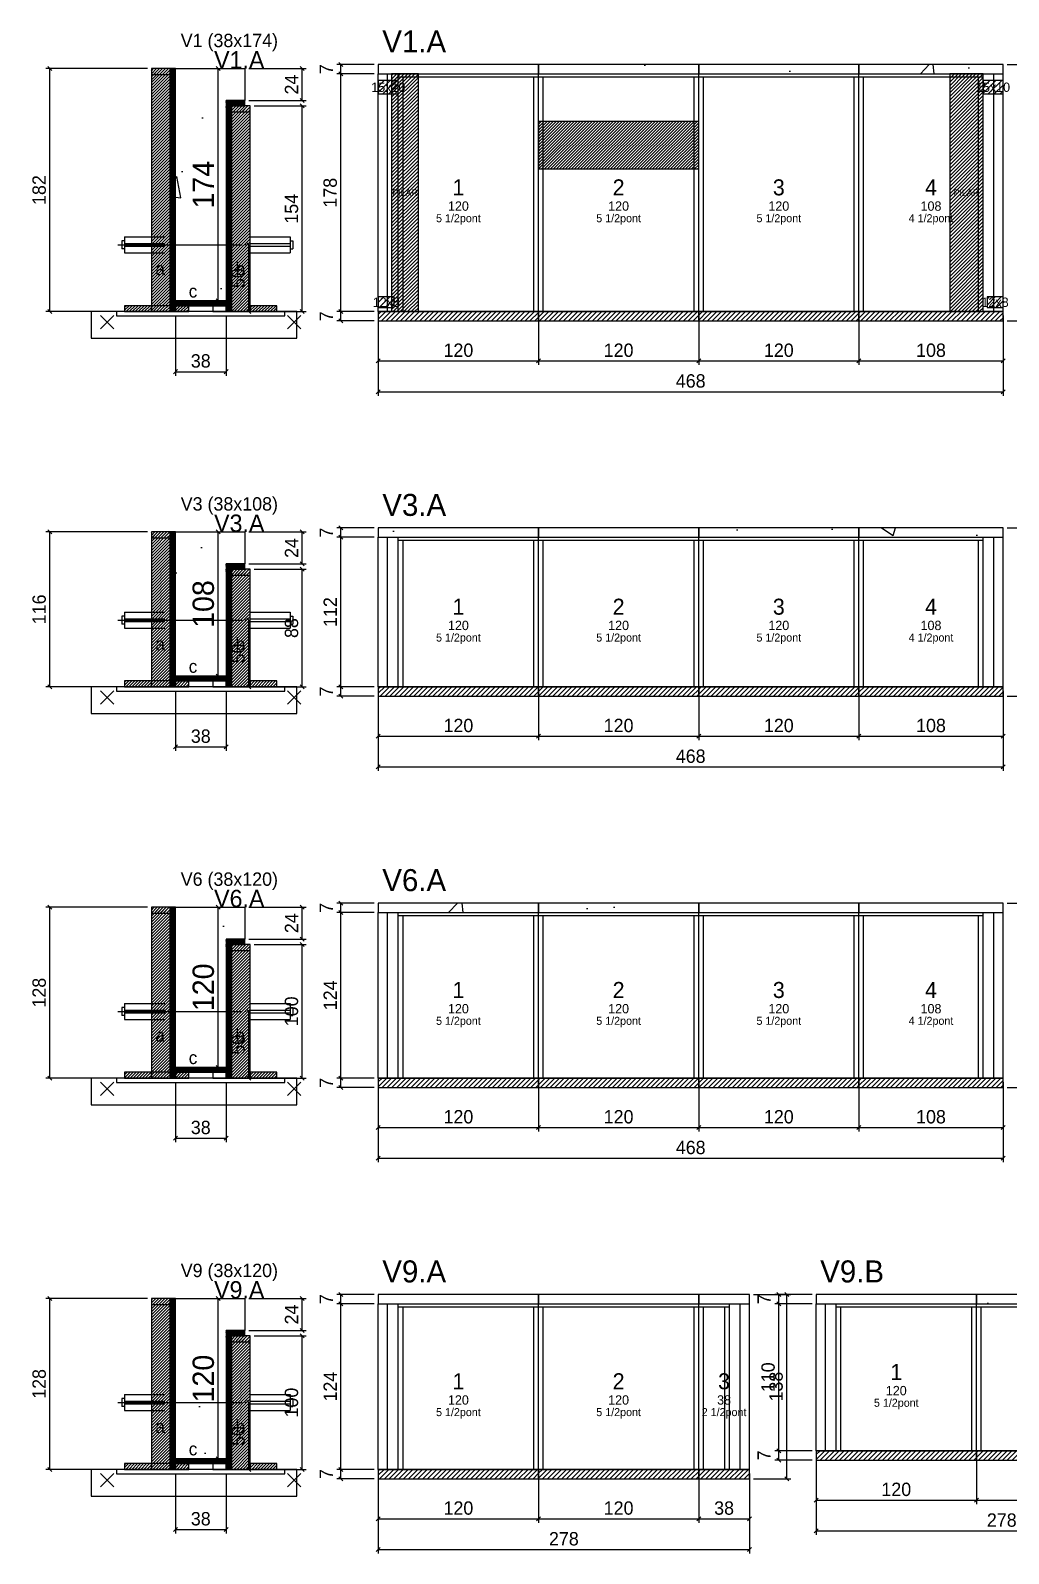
# Model space of a CAD drawing. Extents: x -69 to 3070, y -7974 to 1250.
# Drawn here: x -69 to 664, y -7974 to -6834 of the extents above; entities that cross this region are included whole.
import ezdxf
from ezdxf.enums import TextEntityAlignment as Align

# ---------------------------------------------------------------- set-up
doc = ezdxf.new("R2010")
doc.units = 0
for name, color, linetype in [('5', 5, 'Continuous'), ('barrote', 126, 'Continuous'), ('CONCRETO', 251, 'Continuous'), ('COTA', 241, 'Continuous'), ('Cota Seção (2x)', 241, 'Continuous'), ('detalhes', 7, 'Continuous'), ('Hachura', 251, 'Continuous'), ('Madeira', 126, 'Continuous'), ('NOMENCLATURA', 7, 'Continuous'), ('Painéis', 200, 'Continuous'), ('presilha', 224, 'Continuous'), ('SARR_2.2x7', 40, 'Continuous'), ('SARR_3.5x7', 81, 'Continuous'), ('SCO-___-LAJ', 224, 'Continuous'), ('TENSOR', 224, 'Continuous'), ('texto', 7, 'Continuous'), ('Texto Seção', 7, 'Continuous')]:
    doc.layers.add(name, color=color, linetype=linetype)
doc.dimstyles.new('PAINEL', dxfattribs={"dimtxt": 10, "dimasz": 3, "dimexe": 3, "dimexo": 3, "dimgap": 3, "dimtad": 1, "dimblk": 'OBLIQUE', "dimblk1": 'OBLIQUE', "dimcen": 2.5, "dimclrd": 4, "dimclre": 4, "dimclrt": 240, "dimazin": 3, "dimtfac": 1, "dimtmove": 0, "dimatfit": 3})
doc.dimstyles.new('SECAO2X', dxfattribs={"dimtxt": 16, "dimasz": 3, "dimexe": 3, "dimexo": 3, "dimgap": 3, "dimtad": 1, "dimblk": 'OBLIQUE', "dimblk1": 'OBLIQUE', "dimcen": 2.5, "dimclrd": 4, "dimclre": 4, "dimclrt": 240, "dimazin": 3, "dimtfac": 1, "dimtmove": 0, "dimatfit": 3})

# ---------------------------------------------------------------- blocks, each defined once
blk = doc.blocks.new('_OBLIQUE')
at = {"color": 0, "linetype": 'BYBLOCK'}
blk.add_line((-0.5, -0.5), (0.5, 0.5), dxfattribs=at)

msp = doc.modelspace()

# ---------------------------------------------------------------- hatches: boundary and pattern name
at = {"layer": 'Hachura'}
h = msp.add_hatch(dxfattribs=at)
h.set_pattern_fill('ANSI31', scale=0.5)
h.paths.add_polyline_path([(22, -7044), (36, -7044), (36, -6862), (22, -6862)])
h = msp.add_hatch(dxfattribs=at)
h.set_pattern_fill('ANSI31', scale=0.5)
h.paths.add_polyline_path([(22, -6866.4), (36, -6866.4), (36, -6862), (22, -6862)])
h = msp.add_hatch(dxfattribs=at)
h.set_pattern_fill('SOLID')
h.paths.add_polyline_path([(36, -7044), (40, -7044), (40, -6862), (36, -6862)])
h = msp.add_hatch(dxfattribs=at)
h.set_pattern_fill('AR-CONC')
h.paths.add_polyline_path([(40, -7036), (40, -6862), (92, -6862), (92, -6886), (78, -6886), (78, -7036)])
h = msp.add_hatch(dxfattribs=at)
h.set_pattern_fill('AR-CONC', scale=0.8)
h.paths.add_polyline_path([(192, -6866), (312, -6866), (312, -6859), (192, -6859)])
h = msp.add_hatch(dxfattribs=at)
h.set_pattern_fill('AR-CONC', scale=0.8)
h.paths.add_polyline_path([(312, -6866), (432, -6866), (432, -6859), (312, -6859)])
h = msp.add_hatch(dxfattribs=at)
h.set_pattern_fill('AR-CONC', scale=0.8)
h.paths.add_polyline_path([(432, -6866), (552, -6866), (552, -6859), (432, -6859)])
h = msp.add_hatch(dxfattribs=at)
h.set_pattern_fill('AR-CONC', scale=0.8)
h.paths.add_polyline_path([(552, -6866), (660, -6866), (660, -6859), (552, -6859)])
h = msp.add_hatch(dxfattribs=at)
h.set_pattern_fill('ANSI31')
h.paths.add_polyline_path([(192, -6881), (207, -6881), (207, -6871), (192, -6871)])
h = msp.add_hatch(dxfattribs=at)
h.set_pattern_fill('ANSI31', scale=0.6)
h.paths.add_polyline_path([(202, -7044), (222, -7044), (222, -6866), (202, -6866)])
h = msp.add_hatch(dxfattribs=at)
h.set_pattern_fill('ANSI31', scale=0.6)
h.paths.add_polyline_path([(620, -7044), (645, -7044), (645, -6866), (620, -6866)])
h = msp.add_hatch(dxfattribs=at)
h.set_pattern_fill('ANSI31')
h.paths.add_polyline_path([(645, -6881), (660, -6881), (660, -6871), (645, -6871)])
h = msp.add_hatch(dxfattribs=at)
h.set_pattern_fill('SOLID')
h.paths.add_polyline_path([(78, -6890), (92, -6890), (92, -6886), (78, -6886)])
h = msp.add_hatch(dxfattribs=at)
h.set_pattern_fill('SOLID')
h.paths.add_polyline_path([(78, -7044), (82, -7044), (82, -6890), (78, -6890)])
h = msp.add_hatch(dxfattribs=at)
h.set_pattern_fill('ANSI31', scale=0.5)
h.paths.add_polyline_path([(82, -7044), (96, -7044), (96, -6890), (82, -6890)])
h = msp.add_hatch(dxfattribs=at)
h.set_pattern_fill('ANSI31', scale=0.5)
h.paths.add_polyline_path([(82, -6894.4), (96, -6894.4), (96, -6890), (82, -6890)])
h = msp.add_hatch(dxfattribs=at)
h.set_pattern_fill('ANSI31', scale=0.5)
h.paths.add_polyline_path([(312, -6937.2), (432, -6937.2), (432, -6901.6), (312, -6901.6)])
h = msp.add_hatch(dxfattribs=at)
h.set_pattern_fill('SOLID')
h.paths.add_polyline_path([(40, -7039.6), (78, -7039.6), (78, -7036), (40, -7036)])
h = msp.add_hatch(dxfattribs=at)
h.set_pattern_fill('ANSI31')
h.paths.add_polyline_path([(192, -7041), (204, -7041), (204, -7033), (192, -7033)])
h = msp.add_hatch(dxfattribs=at)
h.set_pattern_fill('ANSI31')
h.paths.add_polyline_path([(648, -7041), (660, -7041), (660, -7033), (648, -7033)])
h = msp.add_hatch(dxfattribs=at)
h.set_pattern_fill('ANSI31', scale=0.5)
h.paths.add_polyline_path([(2, -7044), (22, -7044), (22, -7039.6), (2, -7039.6)])
h = msp.add_hatch(dxfattribs=at)
h.set_pattern_fill('ANSI31', scale=0.5)
h.paths.add_polyline_path([(40, -7044), (50, -7044), (50, -7039.6), (40, -7039.6)])
h = msp.add_hatch(dxfattribs=at)
h.set_pattern_fill('ANSI31', scale=0.5)
h.paths.add_polyline_path([(96, -7044), (116, -7044), (116, -7039.6), (96, -7039.6)])
h = msp.add_hatch(dxfattribs=at)
h.set_pattern_fill('ANSI31', scale=0.8)
h.paths.add_polyline_path([(192, -7051), (312, -7051), (312, -7044), (192, -7044)])
h = msp.add_hatch(dxfattribs=at)
h.set_pattern_fill('ANSI31', scale=0.8)
h.paths.add_polyline_path([(312, -7051), (432, -7051), (432, -7044), (312, -7044)])
h = msp.add_hatch(dxfattribs=at)
h.set_pattern_fill('ANSI31', scale=0.8)
h.paths.add_polyline_path([(432, -7051), (552, -7051), (552, -7044), (432, -7044)])
h = msp.add_hatch(dxfattribs=at)
h.set_pattern_fill('ANSI31', scale=0.8)
h.paths.add_polyline_path([(552, -7051), (660, -7051), (660, -7044), (552, -7044)])
h = msp.add_hatch(dxfattribs=at)
h.set_pattern_fill('AR-CONC', scale=0.8)
h.paths.add_polyline_path([(192, -7213), (312, -7213), (312, -7206), (192, -7206)])
h = msp.add_hatch(dxfattribs=at)
h.set_pattern_fill('AR-CONC', scale=0.8)
h.paths.add_polyline_path([(312, -7213), (432, -7213), (432, -7206), (312, -7206)])
h = msp.add_hatch(dxfattribs=at)
h.set_pattern_fill('AR-CONC', scale=0.8)
h.paths.add_polyline_path([(432, -7213), (552, -7213), (552, -7206), (432, -7206)])
h = msp.add_hatch(dxfattribs=at)
h.set_pattern_fill('AR-CONC', scale=0.8)
h.paths.add_polyline_path([(552, -7213), (660, -7213), (660, -7206), (552, -7206)])
h = msp.add_hatch(dxfattribs=at)
h.set_pattern_fill('ANSI31', scale=0.5)
h.paths.add_polyline_path([(22, -7325), (36, -7325), (36, -7209), (22, -7209)])
h = msp.add_hatch(dxfattribs=at)
h.set_pattern_fill('ANSI31', scale=0.5)
h.paths.add_polyline_path([(22, -7213.4), (36, -7213.4), (36, -7209), (22, -7209)])
h = msp.add_hatch(dxfattribs=at)
h.set_pattern_fill('SOLID')
h.paths.add_polyline_path([(36, -7325), (40, -7325), (40, -7209), (36, -7209)])
h = msp.add_hatch(dxfattribs=at)
h.set_pattern_fill('AR-CONC')
h.paths.add_polyline_path([(40, -7317), (40, -7209), (92, -7209), (92, -7233), (78, -7233), (78, -7317)])
h = msp.add_hatch(dxfattribs=at)
h.set_pattern_fill('SOLID')
h.paths.add_polyline_path([(78, -7237), (92, -7237), (92, -7233), (78, -7233)])
h = msp.add_hatch(dxfattribs=at)
h.set_pattern_fill('SOLID')
h.paths.add_polyline_path([(78, -7325), (82, -7325), (82, -7237), (78, -7237)])
h = msp.add_hatch(dxfattribs=at)
h.set_pattern_fill('ANSI31', scale=0.5)
h.paths.add_polyline_path([(82, -7325), (96, -7325), (96, -7237), (82, -7237)])
h = msp.add_hatch(dxfattribs=at)
h.set_pattern_fill('ANSI31', scale=0.5)
h.paths.add_polyline_path([(82, -7241.4), (96, -7241.4), (96, -7237), (82, -7237)])
h = msp.add_hatch(dxfattribs=at)
h.set_pattern_fill('ANSI31', scale=0.5)
h.paths.add_polyline_path([(2, -7325), (22, -7325), (22, -7320.6), (2, -7320.6)])
h = msp.add_hatch(dxfattribs=at)
h.set_pattern_fill('SOLID')
h.paths.add_polyline_path([(40, -7320.6), (78, -7320.6), (78, -7317), (40, -7317)])
h = msp.add_hatch(dxfattribs=at)
h.set_pattern_fill('ANSI31', scale=0.5)
h.paths.add_polyline_path([(40, -7325), (50, -7325), (50, -7320.6), (40, -7320.6)])
h = msp.add_hatch(dxfattribs=at)
h.set_pattern_fill('ANSI31', scale=0.5)
h.paths.add_polyline_path([(96, -7325), (116, -7325), (116, -7320.6), (96, -7320.6)])
h = msp.add_hatch(dxfattribs=at)
h.set_pattern_fill('ANSI31', scale=0.8)
h.paths.add_polyline_path([(192, -7332), (312, -7332), (312, -7325), (192, -7325)])
h = msp.add_hatch(dxfattribs=at)
h.set_pattern_fill('ANSI31', scale=0.8)
h.paths.add_polyline_path([(312, -7332), (432, -7332), (432, -7325), (312, -7325)])
h = msp.add_hatch(dxfattribs=at)
h.set_pattern_fill('ANSI31', scale=0.8)
h.paths.add_polyline_path([(432, -7332), (552, -7332), (552, -7325), (432, -7325)])
h = msp.add_hatch(dxfattribs=at)
h.set_pattern_fill('ANSI31', scale=0.8)
h.paths.add_polyline_path([(552, -7332), (660, -7332), (660, -7325), (552, -7325)])
h = msp.add_hatch(dxfattribs=at)
h.set_pattern_fill('ANSI31', scale=0.5)
h.paths.add_polyline_path([(22, -7618), (36, -7618), (36, -7490), (22, -7490)])
h = msp.add_hatch(dxfattribs=at)
h.set_pattern_fill('ANSI31', scale=0.5)
h.paths.add_polyline_path([(22, -7494.4), (36, -7494.4), (36, -7490), (22, -7490)])
h = msp.add_hatch(dxfattribs=at)
h.set_pattern_fill('SOLID')
h.paths.add_polyline_path([(36, -7618), (40, -7618), (40, -7490), (36, -7490)])
h = msp.add_hatch(dxfattribs=at)
h.set_pattern_fill('AR-CONC')
h.paths.add_polyline_path([(40, -7610), (40, -7490), (92, -7490), (92, -7514), (78, -7514), (78, -7610)])
h = msp.add_hatch(dxfattribs=at)
h.set_pattern_fill('AR-CONC', scale=0.8)
h.paths.add_polyline_path([(192, -7494), (312, -7494), (312, -7487), (192, -7487)])
h = msp.add_hatch(dxfattribs=at)
h.set_pattern_fill('AR-CONC', scale=0.8)
h.paths.add_polyline_path([(312, -7494), (432, -7494), (432, -7487), (312, -7487)])
h = msp.add_hatch(dxfattribs=at)
h.set_pattern_fill('AR-CONC', scale=0.8)
h.paths.add_polyline_path([(432, -7494), (552, -7494), (552, -7487), (432, -7487)])
h = msp.add_hatch(dxfattribs=at)
h.set_pattern_fill('AR-CONC', scale=0.8)
h.paths.add_polyline_path([(552, -7494), (660, -7494), (660, -7487), (552, -7487)])
h = msp.add_hatch(dxfattribs=at)
h.set_pattern_fill('SOLID')
h.paths.add_polyline_path([(78, -7518), (92, -7518), (92, -7514), (78, -7514)])
h = msp.add_hatch(dxfattribs=at)
h.set_pattern_fill('SOLID')
h.paths.add_polyline_path([(78, -7618), (82, -7618), (82, -7518), (78, -7518)])
h = msp.add_hatch(dxfattribs=at)
h.set_pattern_fill('ANSI31', scale=0.5)
h.paths.add_polyline_path([(82, -7618), (96, -7618), (96, -7518), (82, -7518)])
h = msp.add_hatch(dxfattribs=at)
h.set_pattern_fill('ANSI31', scale=0.5)
h.paths.add_polyline_path([(82, -7522.4), (96, -7522.4), (96, -7518), (82, -7518)])
h = msp.add_hatch(dxfattribs=at)
h.set_pattern_fill('ANSI31', scale=0.5)
h.paths.add_polyline_path([(2, -7618), (22, -7618), (22, -7613.6), (2, -7613.6)])
h = msp.add_hatch(dxfattribs=at)
h.set_pattern_fill('SOLID')
h.paths.add_polyline_path([(40, -7613.6), (78, -7613.6), (78, -7610), (40, -7610)])
h = msp.add_hatch(dxfattribs=at)
h.set_pattern_fill('ANSI31', scale=0.5)
h.paths.add_polyline_path([(40, -7618), (50, -7618), (50, -7613.6), (40, -7613.6)])
h = msp.add_hatch(dxfattribs=at)
h.set_pattern_fill('ANSI31', scale=0.5)
h.paths.add_polyline_path([(96, -7618), (116, -7618), (116, -7613.6), (96, -7613.6)])
h = msp.add_hatch(dxfattribs=at)
h.set_pattern_fill('ANSI31', scale=0.8)
h.paths.add_polyline_path([(192, -7625), (312, -7625), (312, -7618), (192, -7618)])
h = msp.add_hatch(dxfattribs=at)
h.set_pattern_fill('ANSI31', scale=0.8)
h.paths.add_polyline_path([(312, -7625), (432, -7625), (432, -7618), (312, -7618)])
h = msp.add_hatch(dxfattribs=at)
h.set_pattern_fill('ANSI31', scale=0.8)
h.paths.add_polyline_path([(432, -7625), (552, -7625), (552, -7618), (432, -7618)])
h = msp.add_hatch(dxfattribs=at)
h.set_pattern_fill('ANSI31', scale=0.8)
h.paths.add_polyline_path([(552, -7625), (660, -7625), (660, -7618), (552, -7618)])
h = msp.add_hatch(dxfattribs=at)
h.set_pattern_fill('ANSI31', scale=0.5)
h.paths.add_polyline_path([(22, -7911), (36, -7911), (36, -7783), (22, -7783)])
h = msp.add_hatch(dxfattribs=at)
h.set_pattern_fill('ANSI31', scale=0.5)
h.paths.add_polyline_path([(22, -7787.4), (36, -7787.4), (36, -7783), (22, -7783)])
h = msp.add_hatch(dxfattribs=at)
h.set_pattern_fill('SOLID')
h.paths.add_polyline_path([(36, -7911), (40, -7911), (40, -7783), (36, -7783)])
h = msp.add_hatch(dxfattribs=at)
h.set_pattern_fill('AR-CONC')
h.paths.add_polyline_path([(40, -7903), (40, -7783), (92, -7783), (92, -7807), (78, -7807), (78, -7903)])
h = msp.add_hatch(dxfattribs=at)
h.set_pattern_fill('AR-CONC', scale=0.8)
h.paths.add_polyline_path([(192, -7787), (312, -7787), (312, -7780), (192, -7780)])
h = msp.add_hatch(dxfattribs=at)
h.set_pattern_fill('AR-CONC', scale=0.8)
h.paths.add_polyline_path([(312, -7787), (432, -7787), (432, -7780), (312, -7780)])
h = msp.add_hatch(dxfattribs=at)
h.set_pattern_fill('AR-CONC', scale=0.8)
h.paths.add_polyline_path([(432, -7787), (470, -7787), (470, -7780), (432, -7780)])
h = msp.add_hatch(dxfattribs=at)
h.set_pattern_fill('AR-CONC', scale=0.8)
h.paths.add_polyline_path([(520, -7787), (640, -7787), (640, -7780), (520, -7780)])
h = msp.add_hatch(dxfattribs=at)
h.set_pattern_fill('AR-CONC', scale=0.8)
h.paths.add_polyline_path([(640, -7787), (760, -7787), (760, -7780), (640, -7780)])
h = msp.add_hatch(dxfattribs=at)
h.set_pattern_fill('SOLID')
h.paths.add_polyline_path([(78, -7811), (92, -7811), (92, -7807), (78, -7807)])
h = msp.add_hatch(dxfattribs=at)
h.set_pattern_fill('SOLID')
h.paths.add_polyline_path([(78, -7911), (82, -7911), (82, -7811), (78, -7811)])
h = msp.add_hatch(dxfattribs=at)
h.set_pattern_fill('ANSI31', scale=0.5)
h.paths.add_polyline_path([(82, -7911), (96, -7911), (96, -7811), (82, -7811)])
h = msp.add_hatch(dxfattribs=at)
h.set_pattern_fill('ANSI31', scale=0.5)
h.paths.add_polyline_path([(82, -7815.4), (96, -7815.4), (96, -7811), (82, -7811)])
h = msp.add_hatch(dxfattribs=at)
h.set_pattern_fill('SOLID')
h.paths.add_polyline_path([(40, -7906.6), (78, -7906.6), (78, -7903), (40, -7903)])
h = msp.add_hatch(dxfattribs=at)
h.set_pattern_fill('ANSI31', scale=0.8)
h.paths.add_polyline_path([(520, -7904), (640, -7904), (640, -7897), (520, -7897)])
h = msp.add_hatch(dxfattribs=at)
h.set_pattern_fill('ANSI31', scale=0.8)
h.paths.add_polyline_path([(640, -7904), (760, -7904), (760, -7897), (640, -7897)])
h = msp.add_hatch(dxfattribs=at)
h.set_pattern_fill('ANSI31', scale=0.5)
h.paths.add_polyline_path([(2, -7911), (22, -7911), (22, -7906.6), (2, -7906.6)])
h = msp.add_hatch(dxfattribs=at)
h.set_pattern_fill('ANSI31', scale=0.5)
h.paths.add_polyline_path([(40, -7911), (50, -7911), (50, -7906.6), (40, -7906.6)])
h = msp.add_hatch(dxfattribs=at)
h.set_pattern_fill('ANSI31', scale=0.5)
h.paths.add_polyline_path([(96, -7911), (116, -7911), (116, -7906.6), (96, -7906.6)])
h = msp.add_hatch(dxfattribs=at)
h.set_pattern_fill('ANSI31', scale=0.8)
h.paths.add_polyline_path([(192, -7918), (312, -7918), (312, -7911), (192, -7911)])
h = msp.add_hatch(dxfattribs=at)
h.set_pattern_fill('ANSI31', scale=0.8)
h.paths.add_polyline_path([(312, -7918), (432, -7918), (432, -7911), (312, -7911)])
h = msp.add_hatch(dxfattribs=at)
h.set_pattern_fill('ANSI31', scale=0.8)
h.paths.add_polyline_path([(432, -7918), (470, -7918), (470, -7911), (432, -7911)])

# ---------------------------------------------------------------- linework, layer by layer
for p, q in [((0, -6991), (0, -6997)), ((2, -6991), (0, -6991)), ((2, -6988), (32, -6988)), ((2, -6988), (2, -7000)), ((96, -6988), (126, -6988)), ((126, -6988), (126, -7000)), ((126, -6991), (128, -6991)), ((128, -6991), (128, -6997)), ((2, -6997), (0, -6997)), ((2, -6993), (32, -6993)), ((2, -6995), (32, -6995)), ((2, -7000), (32, -7000)), ((96, -6993), (126, -6993)), ((96, -6995), (126, -6995)), ((96, -7000), (126, -7000)), ((126, -6997), (128, -6997)), ((0, -7272), (0, -7278)), ((2, -7272), (0, -7272)), ((2, -7269), (32, -7269)), ((2, -7269), (2, -7281)), ((2, -7274), (32, -7274)), ((2, -7276), (32, -7276)), ((96, -7269), (126, -7269)), ((96, -7274), (126, -7274)), ((96, -7276), (126, -7276)), ((126, -7269), (126, -7281)), ((126, -7272), (128, -7272)), ((128, -7272), (128, -7278)), ((2, -7278), (0, -7278)), ((2, -7281), (32, -7281)), ((96, -7281), (126, -7281)), ((126, -7278), (128, -7278)), ((0, -7565), (0, -7571)), ((2, -7565), (0, -7565)), ((2, -7571), (0, -7571)), ((2, -7562), (32, -7562)), ((2, -7562), (2, -7574)), ((2, -7567), (32, -7567)), ((2, -7569), (32, -7569)), ((96, -7562), (126, -7562)), ((96, -7567), (126, -7567)), ((96, -7569), (126, -7569)), ((126, -7562), (126, -7574)), ((126, -7565), (128, -7565)), ((126, -7571), (128, -7571)), ((128, -7565), (128, -7571)), ((2, -7574), (32, -7574)), ((96, -7574), (126, -7574)), ((0, -7858), (0, -7864)), ((2, -7858), (0, -7858)), ((2, -7855), (32, -7855)), ((2, -7855), (2, -7867)), ((96, -7855), (126, -7855)), ((126, -7855), (126, -7867)), ((126, -7858), (128, -7858)), ((128, -7858), (128, -7864)), ((2, -7864), (0, -7864)), ((2, -7860), (32, -7860)), ((2, -7862), (32, -7862)), ((2, -7867), (32, -7867)), ((96, -7860), (126, -7860)), ((96, -7862), (126, -7862)), ((96, -7867), (126, -7867)), ((126, -7864), (128, -7864))]:
    msp.add_line(p, q)
at = {"layer": 'barrote'}
for points in [[(-23, -7064), (131, -7064), (131, -7044), (-23, -7044)], [(-23, -7345), (131, -7345), (131, -7325), (-23, -7325)], [(-23, -7638), (131, -7638), (131, -7618), (-23, -7618)], [(-23, -7931), (131, -7931), (131, -7911), (-23, -7911)]]:
    msp.add_lwpolyline(points, close=True, dxfattribs=at)
at = {"layer": 'CONCRETO'}
for points in [[(40, -7036), (40, -6862), (92, -6862), (92, -6886), (78, -6886), (78, -7036)], [(40, -7317), (40, -7209), (92, -7209), (92, -7233), (78, -7233), (78, -7317)], [(40, -7610), (40, -7490), (92, -7490), (92, -7514), (78, -7514), (78, -7610)], [(40, -7903), (40, -7783), (92, -7783), (92, -7807), (78, -7807), (78, -7903)]]:
    msp.add_lwpolyline(points, close=True, dxfattribs=at)
at = {"layer": 'Madeira'}
for points in [[(22, -7044), (36, -7044), (36, -6862), (22, -6862)], [(22, -6866.4), (36, -6866.4), (36, -6862), (22, -6862)], [(82, -7044), (96, -7044), (96, -6890), (82, -6890)], [(82, -6894.4), (96, -6894.4), (96, -6890), (82, -6890)], [(2, -7044), (22, -7044), (22, -7039.6), (2, -7039.6)], [(22, -7044), (36, -7044), (36, -7039.6), (22, -7039.6)], [(40, -7044), (50, -7044), (50, -7039.6), (40, -7039.6)], [(68, -7044), (78, -7044), (78, -7039.6), (68, -7039.6)], [(96, -7044), (116, -7044), (116, -7039.6), (96, -7039.6)], [(22, -7325), (36, -7325), (36, -7209), (22, -7209)], [(22, -7213.4), (36, -7213.4), (36, -7209), (22, -7209)], [(82, -7325), (96, -7325), (96, -7237), (82, -7237)], [(82, -7241.4), (96, -7241.4), (96, -7237), (82, -7237)], [(2, -7325), (22, -7325), (22, -7320.6), (2, -7320.6)], [(22, -7325), (36, -7325), (36, -7320.6), (22, -7320.6)], [(40, -7325), (50, -7325), (50, -7320.6), (40, -7320.6)], [(68, -7325), (78, -7325), (78, -7320.6), (68, -7320.6)], [(96, -7325), (116, -7325), (116, -7320.6), (96, -7320.6)], [(22, -7618), (36, -7618), (36, -7490), (22, -7490)], [(22, -7494.4), (36, -7494.4), (36, -7490), (22, -7490)], [(82, -7618), (96, -7618), (96, -7518), (82, -7518)], [(82, -7522.4), (96, -7522.4), (96, -7518), (82, -7518)], [(2, -7618), (22, -7618), (22, -7613.6), (2, -7613.6)], [(22, -7618), (36, -7618), (36, -7613.6), (22, -7613.6)], [(40, -7618), (50, -7618), (50, -7613.6), (40, -7613.6)], [(68, -7618), (78, -7618), (78, -7613.6), (68, -7613.6)], [(96, -7618), (116, -7618), (116, -7613.6), (96, -7613.6)], [(22, -7911), (36, -7911), (36, -7783), (22, -7783)], [(22, -7787.4), (36, -7787.4), (36, -7783), (22, -7783)], [(82, -7911), (96, -7911), (96, -7811), (82, -7811)], [(82, -7815.4), (96, -7815.4), (96, -7811), (82, -7811)], [(2, -7911), (22, -7911), (22, -7906.6), (2, -7906.6)], [(22, -7911), (36, -7911), (36, -7906.6), (22, -7906.6)], [(40, -7911), (50, -7911), (50, -7906.6), (40, -7906.6)], [(68, -7911), (78, -7911), (78, -7906.6), (68, -7906.6)], [(96, -7911), (116, -7911), (116, -7906.6), (96, -7906.6)]]:
    msp.add_lwpolyline(points, close=True, dxfattribs=at)
at = {"layer": 'Painéis'}
for p, q in [((192, -6866), (312, -6866)), ((192, -7044), (192, -6866)), ((312, -7044), (312, -6866)), ((312, -7044), (312, -6866)), ((312, -6866), (432, -6866)), ((312, -7044), (312, -6866)), ((432, -7044), (432, -6866)), ((432, -7044), (432, -6866)), ((432, -6866), (552, -6866)), ((432, -7044), (432, -6866)), ((552, -7044), (552, -6866)), ((552, -7044), (552, -6866)), ((552, -6866), (660, -6866)), ((552, -7044), (552, -6866)), ((660, -7044), (660, -6866)), ((192, -7044), (312, -7044)), ((312, -7044), (432, -7044)), ((432, -7044), (552, -7044)), ((552, -7044), (660, -7044)), ((192, -7213), (312, -7213)), ((192, -7325), (192, -7213)), ((312, -7325), (312, -7213)), ((312, -7325), (312, -7213)), ((312, -7213), (432, -7213)), ((312, -7325), (312, -7213)), ((432, -7325), (432, -7213)), ((432, -7325), (432, -7213)), ((432, -7213), (552, -7213)), ((432, -7325), (432, -7213)), ((552, -7325), (552, -7213)), ((552, -7325), (552, -7213)), ((552, -7213), (660, -7213)), ((552, -7325), (552, -7213)), ((660, -7325), (660, -7213)), ((192, -7325), (312, -7325)), ((312, -7325), (432, -7325)), ((432, -7325), (552, -7325)), ((552, -7325), (660, -7325)), ((192, -7494), (312, -7494)), ((192, -7618), (192, -7494)), ((312, -7618), (312, -7494)), ((312, -7618), (312, -7494)), ((312, -7494), (432, -7494)), ((312, -7618), (312, -7494)), ((432, -7618), (432, -7494)), ((432, -7618), (432, -7494)), ((432, -7494), (552, -7494)), ((432, -7618), (432, -7494)), ((552, -7618), (552, -7494)), ((552, -7618), (552, -7494)), ((552, -7494), (660, -7494)), ((552, -7618), (552, -7494)), ((660, -7618), (660, -7494)), ((192, -7618), (312, -7618)), ((312, -7618), (432, -7618)), ((432, -7618), (552, -7618)), ((552, -7618), (660, -7618)), ((192, -7787), (312, -7787)), ((192, -7911), (192, -7787)), ((312, -7911), (312, -7787)), ((312, -7911), (312, -7787)), ((312, -7787), (432, -7787)), ((312, -7911), (312, -7787)), ((432, -7911), (432, -7787)), ((432, -7911), (432, -7787)), ((432, -7787), (470, -7787)), ((432, -7911), (432, -7787)), ((470, -7911), (470, -7787)), ((520, -7787), (640, -7787)), ((520, -7897), (520, -7787)), ((640, -7897), (640, -7787)), ((640, -7897), (640, -7787)), ((640, -7787), (760, -7787)), ((640, -7897), (640, -7787)), ((520, -7897), (640, -7897)), ((640, -7897), (760, -7897)), ((192, -7911), (312, -7911)), ((312, -7911), (432, -7911)), ((432, -7911), (470, -7911))]:
    msp.add_line(p, q, dxfattribs=at)
for points in [[(36, -7044), (40, -7044), (40, -6862), (36, -6862)], [(192, -6881), (207, -6881), (207, -6871), (192, -6871)], [(202, -7044), (222, -7044), (222, -6866), (202, -6866)], [(620, -7044), (645, -7044), (645, -6866), (620, -6866)], [(645, -6881), (660, -6881), (660, -6871), (645, -6871)], [(78, -6890), (92, -6890), (92, -6886), (78, -6886)], [(78, -7044), (82, -7044), (82, -6890), (78, -6890)], [(40, -7039.6), (78, -7039.6), (78, -7036), (40, -7036)], [(192, -7041), (204, -7041), (204, -7033), (192, -7033)], [(648, -7041), (660, -7041), (660, -7033), (648, -7033)], [(36, -7325), (40, -7325), (40, -7209), (36, -7209)], [(78, -7237), (92, -7237), (92, -7233), (78, -7233)], [(78, -7325), (82, -7325), (82, -7237), (78, -7237)], [(40, -7320.6), (78, -7320.6), (78, -7317), (40, -7317)], [(36, -7618), (40, -7618), (40, -7490), (36, -7490)], [(78, -7518), (92, -7518), (92, -7514), (78, -7514)], [(78, -7618), (82, -7618), (82, -7518), (78, -7518)], [(40, -7613.6), (78, -7613.6), (78, -7610), (40, -7610)], [(36, -7911), (40, -7911), (40, -7783), (36, -7783)], [(78, -7811), (92, -7811), (92, -7807), (78, -7807)], [(78, -7911), (82, -7911), (82, -7811), (78, -7811)], [(40, -7906.6), (78, -7906.6), (78, -7903), (40, -7903)]]:
    msp.add_lwpolyline(points, close=True, dxfattribs=at)
at = {"layer": 'Painéis', "color": 8}
for points in [[(192, -6866), (312, -6866), (312, -6859), (192, -6859)], [(312, -6866), (432, -6866), (432, -6859), (312, -6859)], [(432, -6866), (552, -6866), (552, -6859), (432, -6859)], [(552, -6866), (660, -6866), (660, -6859), (552, -6859)], [(312, -6937.2), (432, -6937.2), (432, -6901.6), (312, -6901.6)], [(192, -7051), (312, -7051), (312, -7044), (192, -7044)], [(312, -7051), (432, -7051), (432, -7044), (312, -7044)], [(432, -7051), (552, -7051), (552, -7044), (432, -7044)], [(552, -7051), (660, -7051), (660, -7044), (552, -7044)], [(192, -7213), (312, -7213), (312, -7206), (192, -7206)], [(312, -7213), (432, -7213), (432, -7206), (312, -7206)], [(432, -7213), (552, -7213), (552, -7206), (432, -7206)], [(552, -7213), (660, -7213), (660, -7206), (552, -7206)], [(192, -7332), (312, -7332), (312, -7325), (192, -7325)], [(312, -7332), (432, -7332), (432, -7325), (312, -7325)], [(432, -7332), (552, -7332), (552, -7325), (432, -7325)], [(552, -7332), (660, -7332), (660, -7325), (552, -7325)], [(192, -7494), (312, -7494), (312, -7487), (192, -7487)], [(312, -7494), (432, -7494), (432, -7487), (312, -7487)], [(432, -7494), (552, -7494), (552, -7487), (432, -7487)], [(552, -7494), (660, -7494), (660, -7487), (552, -7487)], [(192, -7625), (312, -7625), (312, -7618), (192, -7618)], [(312, -7625), (432, -7625), (432, -7618), (312, -7618)], [(432, -7625), (552, -7625), (552, -7618), (432, -7618)], [(552, -7625), (660, -7625), (660, -7618), (552, -7618)], [(192, -7787), (312, -7787), (312, -7780), (192, -7780)], [(312, -7787), (432, -7787), (432, -7780), (312, -7780)], [(432, -7787), (470, -7787), (470, -7780), (432, -7780)], [(520, -7787), (640, -7787), (640, -7780), (520, -7780)], [(640, -7787), (760, -7787), (760, -7780), (640, -7780)], [(520, -7904), (640, -7904), (640, -7897), (520, -7897)], [(640, -7904), (760, -7904), (760, -7897), (640, -7897)], [(192, -7918), (312, -7918), (312, -7911), (192, -7911)], [(312, -7918), (432, -7918), (432, -7911), (312, -7911)], [(432, -7918), (470, -7918), (470, -7911), (432, -7911)]]:
    msp.add_lwpolyline(points, close=True, dxfattribs=at)
at = {"layer": 'presilha'}
for p, q in [((-16, -7057), (-6, -7047)), ((-16, -7047), (-6, -7057)), ((124, -7057), (134, -7047)), ((124, -7047), (134, -7057)), ((-16, -7338), (-6, -7328)), ((-16, -7328), (-6, -7338)), ((124, -7338), (134, -7328)), ((124, -7328), (134, -7338)), ((-16, -7631), (-6, -7621)), ((-16, -7621), (-6, -7631)), ((124, -7631), (134, -7621)), ((124, -7621), (134, -7631)), ((-16, -7924), (-6, -7914)), ((-16, -7914), (-6, -7924)), ((124, -7924), (134, -7914)), ((124, -7914), (134, -7924))]:
    msp.add_line(p, q, dxfattribs=at)
at = {"layer": 'SARR_2.2x7'}
for p, q in [((199, -7044), (199, -6866)), ((207, -6868.2), (312, -6868.2)), ((312, -6868.2), (432, -6868.2)), ((432, -6868.2), (552, -6868.2)), ((552, -6868.2), (645, -6868.2)), ((653, -7044), (653, -6866)), ((199, -7325), (199, -7213)), ((207, -7215.2), (312, -7215.2)), ((312, -7215.2), (432, -7215.2)), ((432, -7215.2), (552, -7215.2)), ((552, -7215.2), (645, -7215.2)), ((653, -7325), (653, -7213)), ((199, -7618), (199, -7494)), ((207, -7496.2), (312, -7496.2)), ((312, -7496.2), (432, -7496.2)), ((432, -7496.2), (552, -7496.2)), ((552, -7496.2), (645, -7496.2)), ((653, -7618), (653, -7494)), ((199, -7911), (199, -7787)), ((207, -7789.2), (312, -7789.2)), ((312, -7789.2), (432, -7789.2)), ((432, -7789.2), (455, -7789.2)), ((463, -7911), (463, -7787)), ((527, -7897), (527, -7787)), ((535, -7789.2), (640, -7789.2)), ((640, -7789.2), (760, -7789.2))]:
    msp.add_line(p, q, dxfattribs=at)
at = {"layer": 'SARR_3.5x7'}
for p, q in [((207, -7044), (207, -6866)), ((210.5, -7044), (210.5, -6868.2)), ((308.5, -7044), (308.5, -6868.2)), ((312, -7044), (312, -6866)), ((312, -7044), (312, -6866)), ((315.5, -7044), (315.5, -6868.2)), ((428.5, -7044), (428.5, -6868.2)), ((432, -7044), (432, -6866)), ((432, -7044), (432, -6866)), ((435.5, -7044), (435.5, -6868.2)), ((548.5, -7044), (548.5, -6868.2)), ((552, -7044), (552, -6866)), ((552, -7044), (552, -6866)), ((555.5, -7044), (555.5, -6868.2)), ((641.5, -7044), (641.5, -6868.2)), ((645, -7044), (645, -6866)), ((207, -7044), (210.5, -7044)), ((308.5, -7044), (312, -7044)), ((312, -7044), (315.5, -7044)), ((428.5, -7044), (432, -7044)), ((432, -7044), (435.5, -7044)), ((548.5, -7044), (552, -7044)), ((552, -7044), (555.5, -7044)), ((641.5, -7044), (645, -7044)), ((207, -7325), (207, -7213)), ((210.5, -7325), (210.5, -7215.2)), ((308.5, -7325), (308.5, -7215.2)), ((312, -7325), (312, -7213)), ((312, -7325), (312, -7213)), ((315.5, -7325), (315.5, -7215.2)), ((428.5, -7325), (428.5, -7215.2)), ((432, -7325), (432, -7213)), ((432, -7325), (432, -7213)), ((435.5, -7325), (435.5, -7215.2)), ((548.5, -7325), (548.5, -7215.2)), ((552, -7325), (552, -7213)), ((552, -7325), (552, -7213)), ((555.5, -7325), (555.5, -7215.2)), ((641.5, -7325), (641.5, -7215.2)), ((645, -7325), (645, -7213)), ((207, -7325), (210.5, -7325)), ((308.5, -7325), (312, -7325)), ((312, -7325), (315.5, -7325)), ((428.5, -7325), (432, -7325)), ((432, -7325), (435.5, -7325)), ((548.5, -7325), (552, -7325)), ((552, -7325), (555.5, -7325)), ((641.5, -7325), (645, -7325)), ((207, -7618), (207, -7494)), ((210.5, -7618), (210.5, -7496.2)), ((308.5, -7618), (308.5, -7496.2)), ((312, -7618), (312, -7494)), ((312, -7618), (312, -7494)), ((315.5, -7618), (315.5, -7496.2)), ((428.5, -7618), (428.5, -7496.2)), ((432, -7618), (432, -7494)), ((432, -7618), (432, -7494)), ((435.5, -7618), (435.5, -7496.2)), ((548.5, -7618), (548.5, -7496.2)), ((552, -7618), (552, -7494)), ((552, -7618), (552, -7494)), ((555.5, -7618), (555.5, -7496.2)), ((641.5, -7618), (641.5, -7496.2)), ((645, -7618), (645, -7494)), ((207, -7618), (210.5, -7618)), ((308.5, -7618), (312, -7618)), ((312, -7618), (315.5, -7618)), ((428.5, -7618), (432, -7618)), ((432, -7618), (435.5, -7618)), ((548.5, -7618), (552, -7618)), ((552, -7618), (555.5, -7618)), ((641.5, -7618), (645, -7618)), ((207, -7911), (207, -7787)), ((210.5, -7911), (210.5, -7789.2)), ((308.5, -7911), (308.5, -7789.2)), ((312, -7911), (312, -7787)), ((312, -7911), (312, -7787)), ((315.5, -7911), (315.5, -7789.2)), ((428.5, -7911), (428.5, -7789.2)), ((432, -7911), (432, -7787)), ((432, -7911), (432, -7787)), ((435.5, -7911), (435.5, -7789.2)), ((451.5, -7911), (451.5, -7789.2)), ((455, -7911), (455, -7787)), ((535, -7897), (535, -7787)), ((538.5, -7897), (538.5, -7789.2)), ((636.5, -7897), (636.5, -7789.2)), ((640, -7897), (640, -7787)), ((640, -7897), (640, -7787)), ((643.5, -7897), (643.5, -7789.2)), ((535, -7897), (538.5, -7897)), ((636.5, -7897), (640, -7897)), ((640, -7897), (643.5, -7897)), ((207, -7911), (210.5, -7911)), ((308.5, -7911), (312, -7911)), ((312, -7911), (315.5, -7911)), ((428.5, -7911), (432, -7911)), ((432, -7911), (435.5, -7911)), ((451.5, -7911), (455, -7911))]:
    msp.add_line(p, q, dxfattribs=at)
at = {"layer": 'SCO-___-LAJ'}
for points in [[(-4, -7047.2), (122, -7047.2), (122, -7044), (-4, -7044)], [(-4, -7328.2), (122, -7328.2), (122, -7325), (-4, -7325)], [(-4, -7621.2), (122, -7621.2), (122, -7618), (-4, -7618)], [(-4, -7914.2), (122, -7914.2), (122, -7911), (-4, -7911)]]:
    msp.add_lwpolyline(points, close=True, dxfattribs=at)
at = {"layer": 'TENSOR'}
for p, q in [((-3, -6994), (90, -6994)), ((-3, -7275), (90, -7275)), ((-3, -7568), (90, -7568)), ((-3, -7861), (90, -7861))]:
    msp.add_line(p, q, dxfattribs=at)

# ---------------------------------------------------------------- texts
at = {"layer": '5'}
for s, height, p in [('15x10', 7, (199.5, -6876)), ('15x10', 7, (652.5, -6876)), ('1', 12, (252, -6951)), ('2', 12, (372, -6951)), ('3', 12, (492, -6951)), ('4', 12, (606, -6951)), ('PILAR', 5, (212, -6955)), ('PILAR', 5, (632.5, -6955)), ('120', 7, (252, -6965)), ('120', 7, (372, -6965)), ('120', 7, (492, -6965)), ('108', 7, (606, -6965)), ('12x8', 7, (198, -7037)), ('12x8', 7, (654, -7037)), ('1', 12, (252, -7265)), ('2', 12, (372, -7265)), ('3', 12, (492, -7265)), ('4', 12, (606, -7265)), ('120', 7, (252, -7279)), ('120', 7, (372, -7279)), ('120', 7, (492, -7279)), ('108', 7, (606, -7279)), ('1', 12, (252, -7552)), ('2', 12, (372, -7552)), ('3', 12, (492, -7552)), ('4', 12, (606, -7552)), ('120', 7, (252, -7566)), ('120', 7, (372, -7566)), ('120', 7, (492, -7566)), ('108', 7, (606, -7566)), ('1', 12, (580, -7838)), ('1', 12, (252, -7845)), ('2', 12, (372, -7845)), ('3', 12, (451, -7845)), ('120', 7, (252, -7859)), ('120', 7, (372, -7859)), ('38', 7, (451, -7859)), ('120', 7, (580, -7852))]:
    msp.add_text(s, height=height, dxfattribs=at).set_placement(p, align=Align.MIDDLE_CENTER)
at = {"layer": 'detalhes'}
for s, p in [('a', (25, -7016.7)), ('b', (85, -7016.7)), ('c', (50, -7033.5)), ('b', (85, -7297.7)), ('a', (25, -7297.7)), ('c', (50, -7314.5)), ('a', (25, -7590.7)), ('b', (85, -7590.7)), ('c', (50, -7607.5)), ('a', (25, -7883.7)), ('b', (85, -7883.7)), ('c', (50, -7900.5))]:
    msp.add_text(s, height=9.6, dxfattribs=at).set_placement(p)
at = {"layer": 'NOMENCLATURA'}
for s, p in [('V1.A', (195, -6850)), ('V3.A', (195, -7197)), ('V6.A', (195, -7478)), ('V9.A', (195, -7771)), ('V9.B', (523, -7771))]:
    msp.add_text(s, height=16.5, dxfattribs=at).set_placement(p)
at = {"layer": 'texto', "char_height": 6, "attachment_point": 5}
for s, insert in [('5 1/2pont', (252, -6975)), ('5 1/2pont', (372, -6975)), ('5 1/2pont', (492, -6975)), ('4 1/2pont', (606, -6975)), ('5 1/2pont', (252, -7289)), ('5 1/2pont', (372, -7289)), ('5 1/2pont', (492, -7289)), ('4 1/2pont', (606, -7289)), ('5 1/2pont', (252, -7576)), ('5 1/2pont', (372, -7576)), ('5 1/2pont', (492, -7576)), ('4 1/2pont', (606, -7576)), ('5 1/2pont', (580, -7862)), ('5 1/2pont', (252, -7869)), ('5 1/2pont', (372, -7869)), ('2 1/2pont', (451, -7869))]:
    msp.add_mtext(s, dxfattribs=dict(at, insert=insert))
at = {"layer": 'Texto Seção'}
for s, height, p in [('V1 (38x174)', 10, (44, -6846)), ('V1.A', 13, (69, -6862)), ('V3 (38x108)', 10, (44, -7193)), ('V3.A', 13, (69, -7209)), ('V6 (38x120)', 10, (44, -7474)), ('V6.A', 13, (69, -7490)), ('V9 (38x120)', 10, (44, -7767)), ('V9.A', 13, (69, -7783))]:
    msp.add_text(s, height=height, dxfattribs=at).set_placement(p)

# ---------------------------------------------------------------- dimensions: what is measured, and where the dimension line sits
at = {"layer": 'COTA'}
for base, p1, p2 in [((-54, -7044), (2, -7044), (22, -6862)), ((135, -6886), (92, -6886), (92, -6862)), ((164, -6866), (192, -6866), (192, -6859)), ((164, -7044), (192, -7044), (192, -6866)), ((688, -7051), (660, -7051), (660, -6859)), ((135, -7044), (96, -7044), (96, -6890)), ((95, -7044), (96, -7044), (96, -6994)), ((164, -7051), (192, -7051), (192, -7044)), ((-54, -7325), (2, -7325), (22, -7209)), ((135, -7233), (92, -7233), (92, -7209)), ((164, -7213), (192, -7213), (192, -7206)), ((688, -7332), (660, -7332), (660, -7206)), ((164, -7325), (192, -7325), (192, -7213)), ((135, -7325), (96, -7325), (96, -7237)), ((95, -7325), (96, -7325), (96, -7275)), ((164, -7332), (192, -7332), (192, -7325)), ((-54, -7618), (2, -7618), (22, -7490)), ((135, -7514), (92, -7514), (92, -7490)), ((164, -7494), (192, -7494), (192, -7487)), ((164, -7618), (192, -7618), (192, -7494)), ((688, -7625), (660, -7625), (660, -7487)), ((135, -7618), (96, -7618), (96, -7518)), ((95, -7618), (96, -7618), (96, -7568)), ((164, -7625), (192, -7625), (192, -7618)), ((-54, -7911), (2, -7911), (22, -7783)), ((135, -7807), (92, -7807), (92, -7783)), ((164, -7787), (192, -7787), (192, -7780)), ((164, -7911), (192, -7911), (192, -7787)), ((498, -7918), (470, -7918), (470, -7780)), ((492, -7787), (520, -7787), (520, -7780)), ((492, -7897), (520, -7897), (520, -7787)), ((135, -7911), (96, -7911), (96, -7811)), ((95, -7911), (96, -7911), (96, -7861)), ((492, -7904), (520, -7904), (520, -7897)), ((164, -7918), (192, -7918), (192, -7911))]:
    msp.add_linear_dim(base=base, p1=p1, p2=p2, angle=90, dimstyle='PAINEL', dxfattribs=at).render()
for base, p1, p2 in [((40, -7089), (40, -7044), (78, -7044)), ((192, -7081), (192, -7044), (312, -7044)), ((192, -7104), (192, -7044), (660, -7044)), ((312, -7081), (312, -7044), (432, -7044)), ((432, -7081), (432, -7044), (552, -7044)), ((552, -7081), (552, -7044), (660, -7044)), ((40, -7370), (40, -7325), (78, -7325)), ((192, -7362), (192, -7325), (312, -7325)), ((192, -7385), (192, -7325), (660, -7325)), ((312, -7362), (312, -7325), (432, -7325)), ((432, -7362), (432, -7325), (552, -7325)), ((552, -7362), (552, -7325), (660, -7325)), ((40, -7663), (40, -7618), (78, -7618)), ((192, -7655), (192, -7618), (312, -7618)), ((192, -7678), (192, -7618), (660, -7618)), ((312, -7655), (312, -7618), (432, -7618)), ((432, -7655), (432, -7618), (552, -7618)), ((552, -7655), (552, -7618), (660, -7618)), ((520, -7934), (520, -7897), (640, -7897)), ((520, -7957), (520, -7897), (798, -7897)), ((640, -7934), (640, -7897), (760, -7897)), ((40, -7956), (40, -7911), (78, -7911)), ((192, -7948), (192, -7911), (312, -7911)), ((192, -7971), (192, -7911), (470, -7911)), ((312, -7948), (312, -7911), (432, -7911)), ((432, -7948), (432, -7911), (470, -7911))]:
    msp.add_linear_dim(base=base, p1=p1, p2=p2, dimstyle='PAINEL', dxfattribs=at).render()
at = {"layer": 'Cota Seção (2x)'}
for base, p1, p2 in [((72, -7036), (40, -7036), (40, -6862)), ((72, -7317), (40, -7317), (40, -7209)), ((72, -7610), (40, -7610), (40, -7490)), ((72, -7903), (40, -7903), (40, -7783))]:
    msp.add_linear_dim(base=base, p1=p1, p2=p2, angle=90, dimstyle='SECAO2X', dxfattribs=at).render()

doc.saveas('drawing.dxf')
